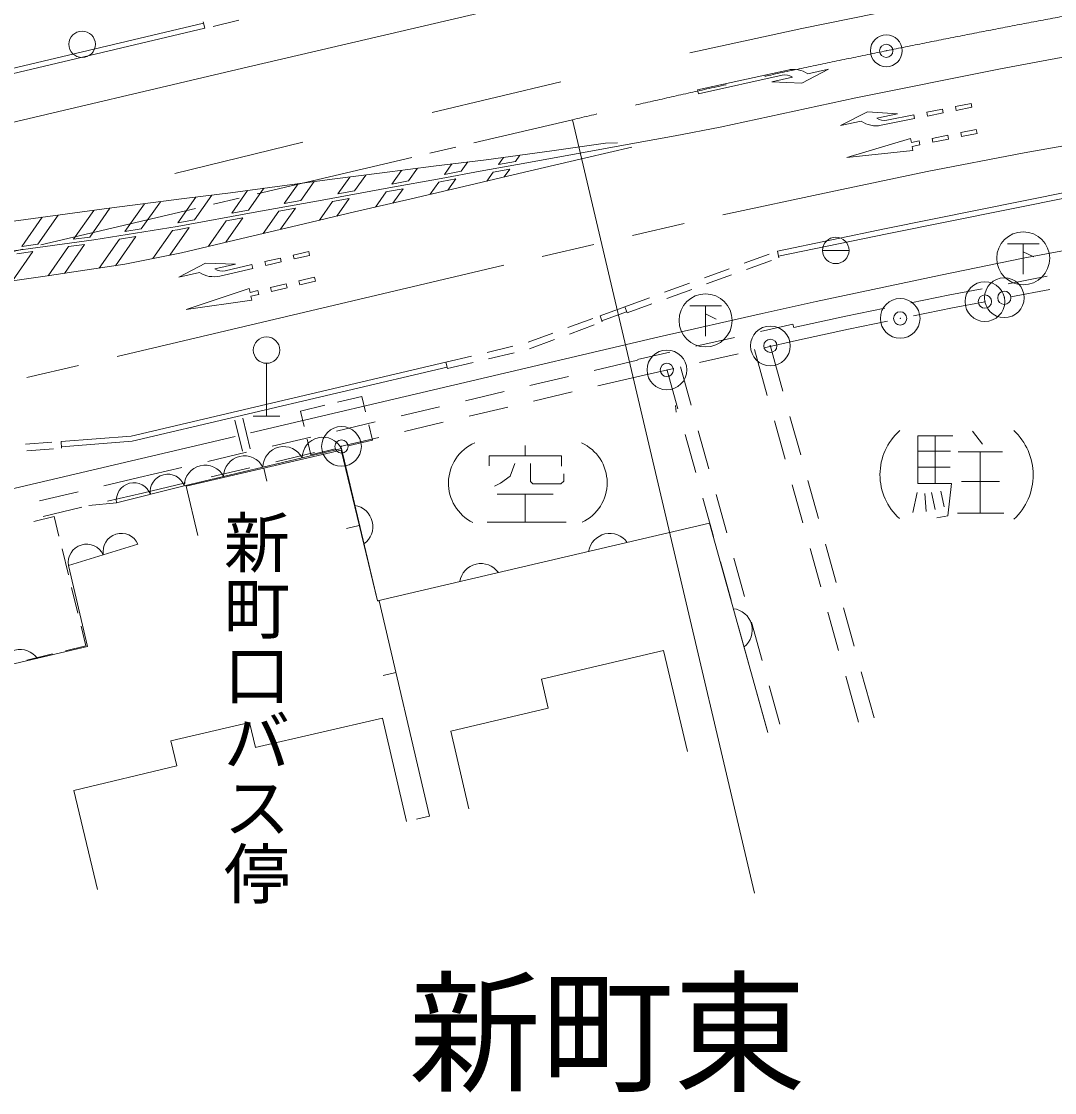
# Model space of a CAD drawing. Units: millimetres, scale not verified. Extents: x 40000 to 680000, y 20000 to 380000.
# Drawn here: x 136500 to 175520, y 249631 to 290066 of the extents above; entities that cross this region are included whole.
import ezdxf
from ezdxf.enums import TextEntityAlignment as Align

# ---------------------------------------------------------------- set-up
doc = ezdxf.new("R2010")
doc.units = ezdxf.units.MM
doc.header["$LTSCALE"] = 1000
doc.header["$PDMODE"] = 32
doc.header["$PDSIZE"] = 500
doc.linetypes.add('CHAIN', pattern=[18.5, 12, -1.5, 3.5, -1.5])
for name, color, linetype, lineweight in [('M-BGD', 7, 'Continuous', 13), ('M-BGD-EXST', 7, 'Continuous', 13), ('M-BMK', 2, 'CHAIN', 13), ('M-BMK-ROW', 30, 'Continuous', 13), ('M-BMK-SRVR', 3, 'Continuous', 13), ('M-STR-HTXT', 7, 'Continuous', 13), ('M-STR-STRC', 7, 'Continuous', 13)]:
    doc.layers.add(name, color=color, linetype=linetype, lineweight=lineweight)
doc.layers.add('M-BMK-HTXT', color=7, linetype='Continuous')
doc.styles.add('@ＭＳ ゴシック', font='')
doc.styles.add('ＭＳ ゴシック', font='')
doc.styles.get('@ＭＳ ゴシック').set_extended_font_data('@MS Gothic')
doc.styles.get('ＭＳ ゴシック').set_extended_font_data('MS Gothic')

msp = doc.modelspace()

# ---------------------------------------------------------------- linework, layer by layer
at = {"layer": 'M-BGD'}
for p, q in [((143379, 290000), (135136, 288054)), ((143425, 289805), (143367, 290049)), ((144711, 290107), (143738, 289879)), ((163798, 280936), (164737, 281278)), ((163883, 280701), (164823, 281043)), ((165055, 281394), (165107, 281146)), ((166757, 281422), (167757, 281422)), ((162294, 280389), (163234, 280731)), ((162379, 280154), (163319, 280496)), ((173769, 280161), (175242, 280443)), ((160791, 279842), (161730, 280184)), ((160876, 279607), (161815, 279949)), ((171563, 279739), (172787, 279973)), ((173864, 279670), (175338, 279952)), ((159287, 279294), (160227, 279636)), ((170086, 279437), (171563, 279739)), ((171660, 279249), (172882, 279482)), ((158420, 278767), (159355, 279106)), ((159372, 279059), (160312, 279401)), ((167630, 278934), (169107, 279236)), ((170186, 278947), (171660, 279249)), ((157139, 278509), (158078, 278854)), ((157197, 278264), (158135, 278609)), ((158352, 278955), (158437, 278720)), ((164408, 278357), (165638, 278637)), ((165638, 278637), (165666, 278514)), ((165666, 278514), (167630, 278934)), ((167732, 278445), (169206, 278747)), ((155638, 277957), (156576, 278302)), ((165777, 278026), (167732, 278445)), ((154086, 277571), (155059, 277801)), ((155695, 277712), (156634, 278057)), ((161970, 277802), (163433, 278135)), ((164547, 277742), (165778, 278022)), ((164773, 277849), (165258, 276112)), ((152528, 277204), (153502, 277434)), ((154143, 277328), (155116, 277558)), ((159764, 277300), (160995, 277580)), ((162110, 277188), (163572, 277521)), ((164185, 277685), (164671, 275948)), ((145758, 277159), (145758, 275159)), ((152586, 276961), (153559, 277190)), ((158136, 276891), (159766, 277274)), ((161797, 275580), (161395, 277026)), ((155703, 276319), (157163, 276662)), ((158274, 276307), (159903, 276690)), ((159904, 276686), (161135, 276966)), ((161296, 275441), (160894, 276886)), ((148442, 275694), (149362, 275913)), ((149362, 275913), (149501, 275330)), ((153269, 275747), (154729, 276090)), ((155840, 275735), (157300, 276078)), ((147036, 275359), (147956, 275578)), ((150836, 275174), (152296, 275518)), ((153406, 275162), (154867, 275506)), ((161223, 275321), (161209, 275563)), ((144856, 273849), (144566, 275014)), ((145142, 273927), (144866, 275086)), ((145258, 275159), (146258, 275159)), ((147175, 274776), (147036, 275359)), ((164940, 274985), (165344, 273540)), ((165527, 275149), (165931, 273704)), ((148402, 274602), (149862, 274945)), ((149617, 274843), (149755, 274261)), ((150973, 274590), (152433, 274934)), ((162466, 273172), (162065, 274617)), ((172418, 274601), (172795, 274109)), ((144572, 274398), (122749, 269284)), ((136652, 274105), (137649, 274183)), ((138001, 274211), (138020, 273962)), ((145968, 274030), (147428, 274373)), ((147429, 273707), (147290, 274290)), ((148539, 274018), (149999, 274361)), ((149755, 274261), (148835, 274042)), ((161965, 273032), (161564, 274477)), ((171672, 274420), (170361, 274420)), ((170361, 274420), (170361, 272625)), ((171016, 274420), (171016, 272625)), ((136710, 273859), (137707, 273937)), ((143535, 273458), (144995, 273801)), ((146106, 273446), (147566, 273789)), ((148349, 273926), (147429, 273707)), ((155528, 274053), (155528, 273663)), ((170361, 273847), (171590, 273847)), ((171877, 273814), (173557, 273814)), ((172705, 273814), (172705, 271503)), ((154172, 273294), (154172, 273663)), ((154172, 273663), (156892, 273663)), ((155138, 273375), (154953, 272904)), ((155727, 273375), (155727, 272697)), ((156892, 273663), (156892, 273280)), ((140932, 272846), (142561, 273229)), ((143672, 272874), (145132, 273217)), ((145652, 273202), (145766, 272715)), ((156980, 272712), (156980, 272985)), ((170361, 273240), (171582, 273240)), ((139617, 272538), (140932, 272846)), ((141069, 272261), (142698, 272645)), ((154600, 272631), (154371, 272528)), ((154953, 272904), (154600, 272631)), ((155727, 272697), (155816, 272616)), ((155816, 272616), (156877, 272616)), ((156877, 272616), (156980, 272712)), ((165613, 272577), (166017, 271132)), ((166200, 272741), (166604, 271297)), ((170361, 272625), (171631, 272625)), ((171631, 272625), (171492, 271404)), ((172000, 272699), (173434, 272699)), ((137183, 271967), (138644, 272310)), ((139754, 271954), (141069, 272261)), ((156582, 272218), (154474, 272218)), ((155528, 272218), (155528, 271157)), ((163136, 270763), (162734, 272208)), ((170328, 272289), (170172, 271527)), ((170615, 272248), (170664, 271568)), ((170877, 272289), (171008, 271642)), ((171230, 272330), (171344, 271748)), ((137320, 271383), (138781, 271725)), ((162635, 270624), (162233, 272069)), ((136969, 271187), (137735, 271375)), ((137735, 271375), (137917, 270636)), ((171492, 271404), (171074, 271330)), ((171853, 271503), (173607, 271503)), ((149262, 271041), (148776, 270924)), ((154084, 271157), (157076, 271157)), ((138036, 270151), (138274, 269179)), ((140901, 270338), (138280, 269524)), ((166286, 270169), (166690, 268725)), ((166873, 270334), (167277, 268889)), ((163806, 268354), (163404, 269800)), ((138280, 269524), (139001, 266469)), ((163305, 268215), (162903, 269660)), ((138393, 268694), (138632, 267723)), ((166959, 267762), (167363, 266317)), ((167546, 267926), (167950, 266481)), ((164476, 265946), (164074, 267391)), ((138751, 267237), (138932, 266498)), ((163975, 265807), (163573, 267252)), ((139001, 266469), (133743, 265230)), ((138932, 266498), (138166, 266310)), ((137680, 266190), (136709, 265952)), ((150647, 265484), (150160, 265370)), ((167632, 265354), (168117, 263617)), ((168219, 265518), (168705, 263781)), ((156141, 265233), (156398, 264139)), ((165146, 263537), (164744, 264982)), ((164645, 263398), (164243, 264843)), ((152712, 263277), (156398, 264139)), ((145111, 263606), (145335, 262655)), ((152712, 263277), (153398, 260344)), ((142367, 261960), (138479, 261036)), ((138479, 261036), (139368, 257294)), ((151913, 260070), (151426, 259956))]:
    msp.add_line(p, q, dxfattribs=at)
for points in [[(143425, 289805), (135182, 287859), (135125, 288102)], [(165055, 281394), (169161, 282245), (176101, 283645), (176150, 283400)], [(165096, 281198), (169201, 282049), (176140, 283449)], [(185346, 283102), (181758, 282481), (178817, 281953), (174337, 281123), (171205, 280492), (166512, 279492), (164474, 279041), (160583, 278162), (145155, 274536)], [(158352, 278955), (159287, 279294), (159372, 279059)], [(138001, 274211), (140651, 274414), (152528, 277204), (152586, 276961)], [(138016, 274012), (140681, 274216), (152574, 277009)], [(148585, 273940), (142651, 272533), (140091, 271887), (139041, 271786)], [(143166, 270666), (142726, 272520), (148578, 273884), (149945, 268197), (150014, 268191), (151913, 260070)], [(164693, 263223), (162491, 271126), (149945, 268197), (148585, 273940)], [(156141, 265233), (160756, 266315), (161658, 262505)], [(151043, 259866), (150133, 263761), (145325, 262652)], [(145111, 263606), (142142, 262905), (142367, 261960)]]:
    msp.add_lwpolyline(points, dxfattribs=at)
for centre in [(138792, 289201), (167257, 281422), (145758, 277659)]:
    msp.add_circle(centre, 500, dxfattribs=at)
for centre, radius, start, end in [((171154, 272954), 2228, 131.6979, 228.0192), ((172431, 272945), 2282, 312.8638, 47.4164), ((147886, 273585), 784, 26.9288, 179.746), ((154287, 272636), 1659, 113.715, 243.7943), ((156972, 272652), 1650, 295.1788, 65.6546), ((146403, 273233), 784, 26.9288, 179.746), ((144919, 272882), 784, 26.9288, 179.746), ((142027, 272311), 663, 19.6197, 188.7053), ((143435, 272530), 784, 26.9288, 179.746), ((140747, 271988), 663, 19.6197, 188.7053), ((148961, 270997), 812, 305.9392, 80.6994), ((140274, 270047), 692, 24.921, 189.5868), ((158723, 269926), 812, 35.762, 170.5223), ((138963, 269640), 692, 24.921, 189.5868), ((153854, 268789), 812, 35.762, 170.5223), ((163291, 267091), 812, 308.1902, 82.9504), ((136444, 265545), 812, 35.879, 170.6393)]:
    msp.add_arc(centre, radius, start, end, dxfattribs=at)
at = {"layer": 'M-BGD-EXST'}
for p, q in [((173737, 281673), (174937, 281673)), ((174337, 281673), (174337, 280523)), ((174337, 281373), (174737, 281173)), ((161740, 279330), (162940, 279330)), ((162340, 279330), (162340, 278180)), ((162340, 279030), (162740, 278830))]:
    msp.add_line(p, q, dxfattribs=at)
for centre in [(174337, 281123), (162340, 278780)]:
    msp.add_circle(centre, 1000, dxfattribs=at)
at = {"layer": 'M-BMK'}
for p, q in [((153583, 285478), (157314, 286356)), ((151928, 285088), (152902, 285317)), ((145407, 283552), (151247, 284928)), ((143752, 283163), (144725, 283392)), ((137230, 281627), (143070, 283002)), ((135575, 281238), (136549, 281467))]:
    msp.add_line(p, q, dxfattribs=at)
msp.add_arc((248993, -102996), 400000, 89.86444, 103.24977, dxfattribs=at)
at = {"layer": 'M-BMK-ROW'}
for centre in [(172889, 279489), (173621, 279634), (169689, 278855), (164786, 277818), (160878, 276909), (148588, 274021)]:
    msp.add_circle(centre, 750, dxfattribs=at)
for p in [(173621, 279634), (172889, 279489), (169689, 278855), (164786, 277818), (160878, 276909), (148588, 274021)]:
    msp.add_point(p, dxfattribs=at)
at = {"layer": 'M-BMK-SRVR'}
msp.add_circle((169163, 288957), 600, dxfattribs=at)
msp.add_point((169163, 288957), dxfattribs=at)
at = {"layer": 'M-STR-HTXT'}
msp.add_line((157314, 286356), (164190, 257155), dxfattribs=at)
at = {"layer": 'M-STR-STRC'}
for p, q in [((162035, 287484), (165440, 288231)), ((165235, 288032), (162067, 287337)), ((166983, 288263), (166202, 288091)), ((152014, 286629), (156867, 287782)), ((162035, 287484), (162067, 287337)), ((167431, 286142), (168215, 286298)), ((142288, 284331), (147130, 285502)), ((167674, 284927), (170081, 285640)), ((170081, 285640), (170111, 285493)), ((167674, 284927), (170170, 285199)), ((170170, 285199), (170140, 285346)), ((152757, 284687), (152477, 284292)), ((153362, 284761), (153113, 284411)), ((154711, 284934), (154522, 284668)), ((155154, 284781), (154522, 284668)), ((155321, 285015), (155154, 284781)), ((149504, 284268), (149085, 283672)), ((150849, 284442), (150486, 283926)), ((151455, 284522), (151118, 284042)), ((153113, 284411), (152477, 284292)), ((154316, 284377), (154076, 284039)), ((154316, 284377), (154948, 284490)), ((154948, 284490), (154738, 284194)), ((146951, 283941), (146423, 283190)), ((147556, 284019), (147053, 283304)), ((148900, 284191), (148454, 283557)), ((151118, 284042), (150486, 283926)), ((152269, 283999), (151943, 283539)), ((152905, 284118), (152604, 283694)), ((143696, 283509), (143038, 282573)), ((145044, 283687), (144441, 282830)), ((145651, 283769), (145072, 282945)), ((149085, 283672), (148454, 283557)), ((150281, 283635), (149876, 283058)), ((150913, 283750), (150533, 283211)), ((141143, 283181), (140408, 282135)), ((141748, 283259), (141028, 282235)), ((143092, 283432), (142407, 282457)), ((147053, 283304), (146423, 283190)), ((148249, 283266), (147755, 282564)), ((148249, 283266), (148880, 283381)), ((148880, 283381), (148414, 282718)), ((137283, 282673), (136517, 281573)), ((137887, 282753), (137124, 281657)), ((139231, 282933), (138471, 281842)), ((139835, 283013), (139078, 281925)), ((144867, 282653), (144220, 281732)), ((144236, 282538), (144867, 282653)), ((145072, 282945), (144441, 282830)), ((146218, 282899), (145631, 282065)), ((146218, 282899), (146848, 283013)), ((146848, 283013), (146291, 282220)), ((141028, 282235), (140408, 282135)), ((142833, 282281), (142104, 281245)), ((143038, 282573), (142407, 282457)), ((144236, 282538), (143560, 281576)), ((161531, 282441), (159583, 281988)), ((139078, 281925), (138471, 281842)), ((140207, 281850), (139434, 280751)), ((140827, 281950), (140048, 280842)), ((140207, 281850), (140827, 281950)), ((142205, 282171), (141461, 281112)), ((137124, 281657), (136517, 281573)), ((138277, 281563), (137512, 280464)), ((138883, 281646), (138124, 280555)), ((138277, 281563), (138883, 281646)), ((158121, 281648), (156173, 281195)), ((136930, 281378), (136159, 280271)), ((136323, 281294), (136930, 281378)), ((154716, 280859), (140122, 277422)), ((142445, 280406), (143225, 280586)), ((142719, 279189), (145100, 279983)), ((145100, 279983), (145134, 279837)), ((142719, 279189), (145203, 279545)), ((145203, 279545), (145169, 279691)), ((138652, 277078), (136706, 276619))]:
    msp.add_line(p, q, dxfattribs=at)
for points in [[(115350, 281354), (144862, 288298), (156749, 291087), (162320, 292352), (169159, 293794), (174160, 294778), (179948, 295825), (183978, 296502), (187751, 297111)], [(161748, 288877), (165974, 289804), (172430, 291125), (180091, 292546)], [(181071, 289663), (178665, 289245), (173480, 288273), (168010, 287176), (162887, 286072), (161195, 285745), (159654, 285471), (157587, 285088), (155593, 284732), (153831, 284417), (152350, 284141), (150375, 283779), (147854, 283321), (145396, 282877), (142378, 282325), (139236, 281821)], [(166983, 288263), (165973, 287734), (164835, 287791), (165616, 287963)], [(196595, 286714), (195436, 286813), (193483, 286890), (191266, 286896), (188725, 286820), (186130, 286680), (183783, 286490), (180938, 286156), (177504, 285661), (174375, 285109), (170706, 284401), (167005, 283626), (162995, 282762)], [(171285, 286758), (170696, 286640), (170726, 286493), (171314, 286611), (171285, 286758), (170696, 286640)], [(172393, 286826), (172364, 286973), (171775, 286856), (171804, 286709), (172393, 286826), (172364, 286973), (171775, 286856)], [(167431, 286142), (168451, 286651), (169588, 286572), (168804, 286416)], [(169183, 286339), (170206, 286543), (170235, 286396), (168974, 286144)], [(171973, 285867), (172562, 285986), (172591, 285838), (172003, 285720), (171973, 285867), (172562, 285986), (172591, 285838), (172003, 285720)], [(139808, 283010), (142648, 283375), (144398, 283599), (146354, 283863), (148335, 284120), (150130, 284347), (152065, 284602), (154049, 284845), (156534, 285178), (158563, 285465), (159008, 285484)], [(170140, 285346), (170434, 285405), (170405, 285552), (170111, 285493)], [(159560, 285321), (157811, 284910), (155071, 284273), (153423, 283885), (151223, 283371), (149080, 282874), (146916, 282367), (144825, 281876), (142544, 281335), (140412, 280896)], [(152269, 283999), (152372, 284018), (152905, 284118)], [(150281, 283635), (150398, 283656), (150913, 283750)], [(139808, 283010), (134341, 282279), (132132, 281905), (130285, 281524), (128205, 281035), (125974, 280509), (124029, 280046), (120111, 279121), (118053, 278633), (116028, 278155), (114140, 277722), (113024, 277450)], [(142205, 282171), (142399, 282202), (142833, 282281)], [(109789, 276699), (111271, 276996), (112822, 277284), (114197, 277540), (115979, 277859), (117907, 278217), (119868, 278583), (121761, 278928), (123705, 279290), (125823, 279677), (128001, 280089), (129926, 280430), (131867, 280786), (134071, 281111), (139236, 281821)], [(146280, 281134), (145695, 281000), (145729, 280853), (146313, 280988), (146280, 281134), (145695, 281000)], [(147352, 281381), (146767, 281246), (146801, 281100), (147385, 281234), (147352, 281381), (146767, 281246)], [(113444, 277266), (114589, 277405), (115823, 277569), (117778, 277846), (119716, 278080), (121705, 278349), (123546, 278606), (125499, 278852), (127537, 279131), (129449, 279373), (131440, 279629), (133246, 279876), (135187, 280134), (137307, 280433), (140412, 280896)], [(142445, 280406), (143450, 280945), (144589, 280899), (143810, 280720)], [(144191, 280654), (145208, 280888), (145241, 280741), (143988, 280453)], [(146983, 280274), (147567, 280412), (147602, 280266), (147018, 280128), (146983, 280274), (147567, 280412), (147602, 280266), (147018, 280128)], [(145169, 279691), (145461, 279760), (145426, 279906), (145134, 279837)]]:
    msp.add_lwpolyline(points, dxfattribs=at)
for points in [[(170924, 285503), (170895, 285651), (171483, 285769), (171513, 285622)], [(145947, 279875), (145913, 280021), (146497, 280159), (146531, 280013)]]:
    msp.add_lwpolyline(points, close=True, dxfattribs=at)
for centre, radius, start, end in [((165342, 287544), 500, 56.8094, 102.3824), ((165655, 287254), 1000, 56.8094, 102.3824), ((168779, 287125), 1000, 235.7098, 281.2828), ((169085, 286829), 500, 235.7098, 281.2828), ((144079, 281141), 500, 237.3748, 282.9478), ((143764, 281428), 1000, 237.3748, 282.9478)]:
    msp.add_arc(centre, radius, start, end, dxfattribs=at)

# ---------------------------------------------------------------- texts
at = {"layer": 'M-BMK-HTXT', "style": '@ＭＳ ゴシック'}
msp.add_text('新町口バス停', height=1833, rotation=270, dxfattribs=at).set_placement((145362, 271666), align=Align.MIDDLE_LEFT)
at = {"layer": 'M-BMK-HTXT', "style": 'ＭＳ ゴシック'}
msp.add_text('新町東', height=3666, dxfattribs=at).set_placement((151126, 248951), align=Align.BOTTOM_LEFT)

doc.saveas('drawing.dxf')
